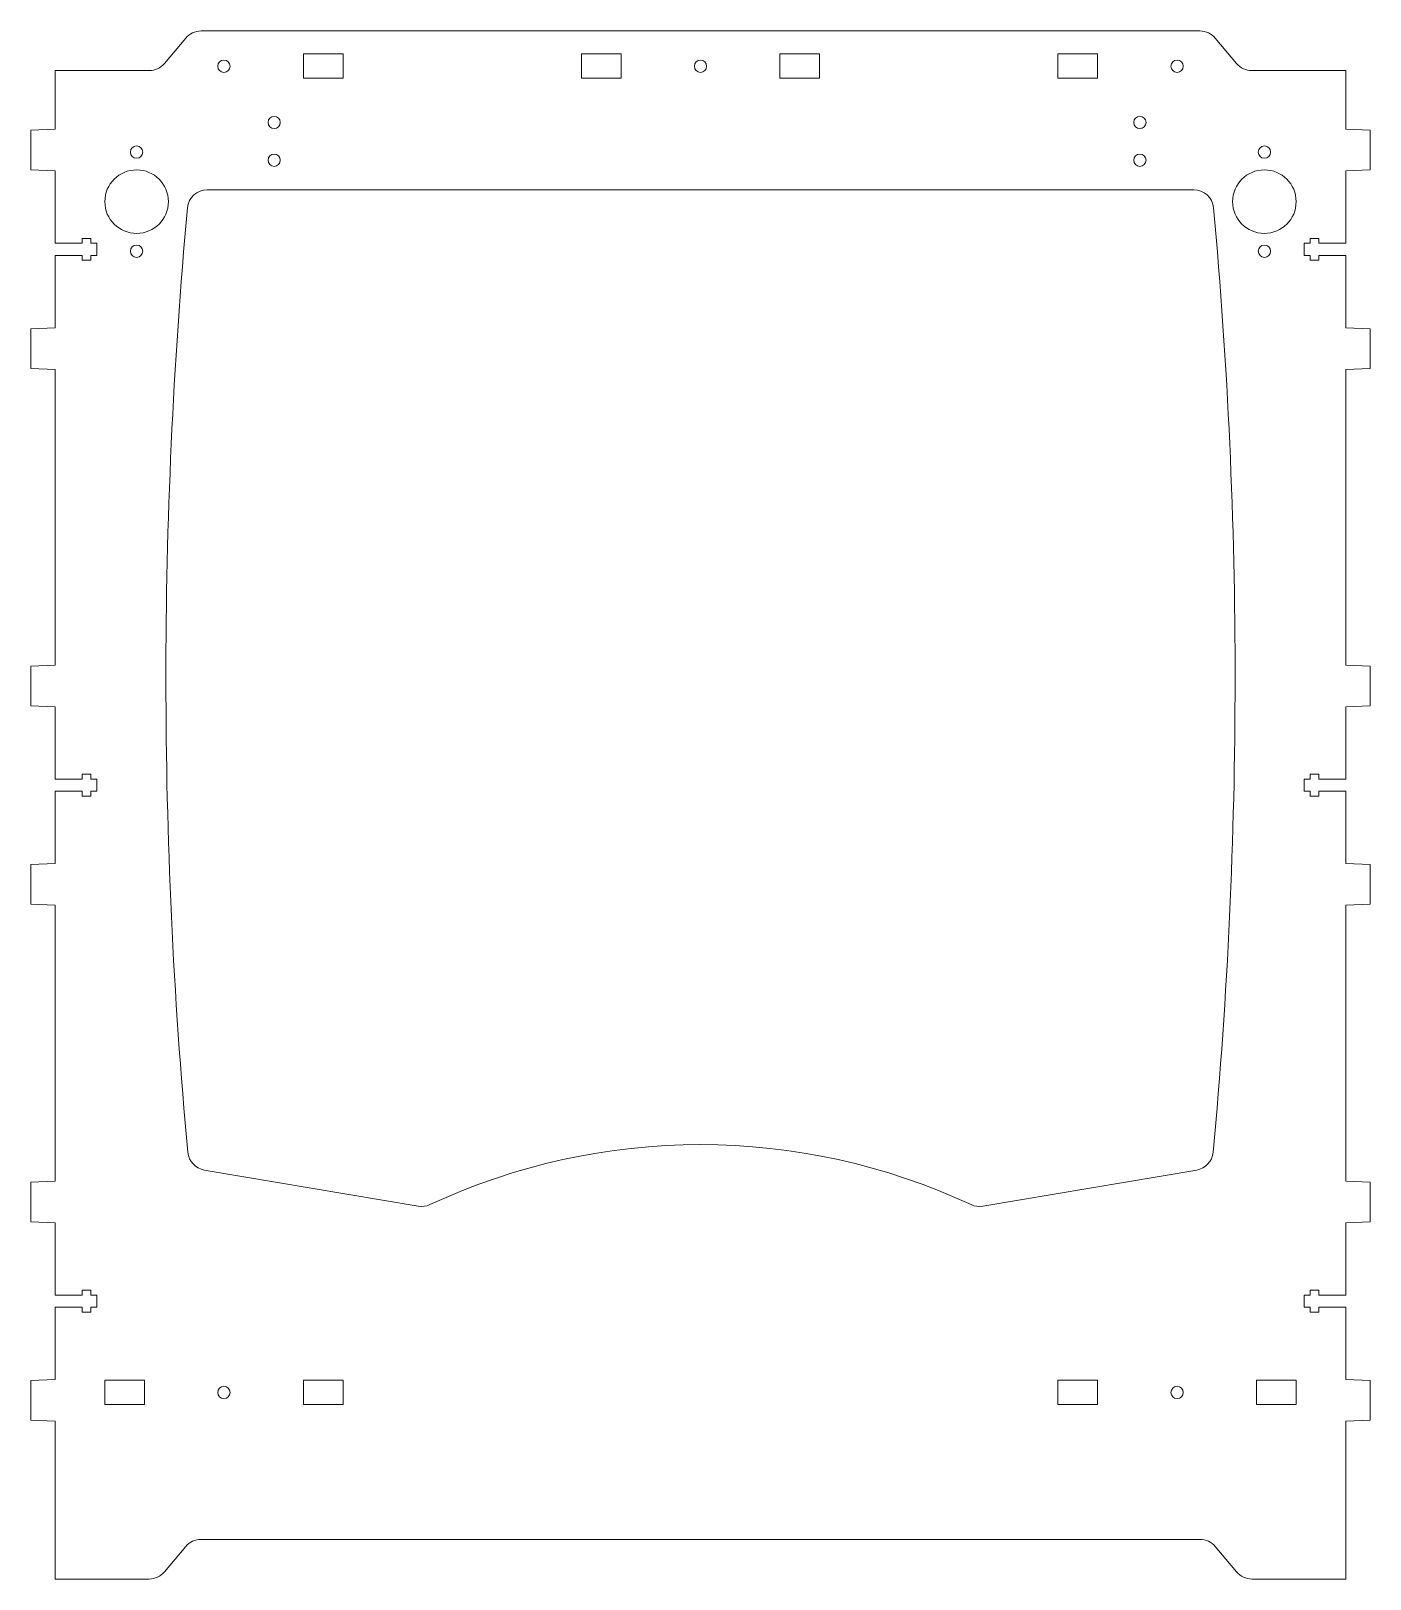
# Model space of a CAD drawing. Header units: millimetres. Extents: x -248 to 89, y -142 to 248.
import ezdxf

# ---------------------------------------------------------------- set-up
doc = ezdxf.new("R2010")
doc.units = ezdxf.units.MM
doc.header["$MEASUREMENT"] = 0
doc.layers.add('Layer 1', color=7, linetype='Continuous')

msp = doc.modelspace()

# ---------------------------------------------------------------- linework, layer by layer
at = {"layer": 'Layer 1', "lineweight": 15}
for points in [[(-208.7619, 245.935), (-208.7619, 245.935), (-214.1559, 239.5067), (-214.1559, 239.5067)], [(-204.9317, 247.7211), (-206.4097, 247.7211), (-207.8119, 247.0672), (-208.7619, 245.935)], [(46.6225, 247.7211), (46.6225, 247.7211), (-204.9317, 247.7211), (-204.9317, 247.7211)], [(50.4527, 245.935), (49.5027, 247.0672), (48.1005, 247.7211), (46.6225, 247.7211)], [(55.8467, 239.5067), (55.8467, 239.5067), (50.4527, 245.935), (50.4527, 245.935)], [(-169.1546, 241.9211), (-169.1546, 241.9211), (-179.1546, 241.9211), (-179.1546, 241.9211)], [(-179.1546, 241.9211), (-179.1546, 241.9211), (-179.1546, 235.8211), (-179.1546, 235.8211)], [(-169.1546, 241.9211), (-169.1546, 241.9211), (-169.1546, 235.8211), (-169.1546, 235.8211)], [(-109.1546, 241.9211), (-109.1546, 241.9211), (-109.1546, 235.8211), (-109.1546, 235.8211)], [(-109.1546, 241.9211), (-109.1546, 241.9211), (-99.1546, 241.9211), (-99.1546, 241.9211)], [(-99.1546, 241.9211), (-99.1546, 241.9211), (-99.1546, 235.8211), (-99.1546, 235.8211)], [(-49.1546, 241.9211), (-49.1546, 241.9211), (-59.1546, 241.9211), (-59.1546, 241.9211)], [(-59.1546, 241.9211), (-59.1546, 241.9211), (-59.1546, 235.8211), (-59.1546, 235.8211)], [(-49.1546, 241.9211), (-49.1546, 241.9211), (-49.1546, 235.8211), (-49.1546, 235.8211)], [(10.8454, 241.9211), (10.8454, 241.9211), (10.8454, 235.8211), (10.8454, 235.8211)], [(10.8454, 241.9211), (10.8454, 241.9211), (20.8454, 241.9211), (20.8454, 241.9211)], [(20.8454, 241.9211), (20.8454, 241.9211), (20.8454, 235.8211), (20.8454, 235.8211)], [(-217.9861, 237.7207), (-216.5082, 237.7207), (-215.1059, 238.3745), (-214.1559, 239.5067)], [(55.8467, 239.5067), (56.7967, 238.3745), (58.199, 237.7207), (59.6769, 237.7207)], [(-217.9861, 237.7207), (-217.9861, 237.7207), (-241.6546, 237.7207), (-241.6546, 237.7207)], [(-241.6546, 237.7207), (-241.6546, 237.7207), (-241.6546, 222.9711), (-241.6546, 222.9711)], [(-169.1546, 235.8211), (-169.1546, 235.8211), (-179.1546, 235.8211), (-179.1546, 235.8211)], [(-109.1546, 235.8211), (-109.1546, 235.8211), (-99.1546, 235.8211), (-99.1546, 235.8211)], [(-49.1546, 235.8211), (-49.1546, 235.8211), (-59.1546, 235.8211), (-59.1546, 235.8211)], [(10.8454, 235.8211), (10.8454, 235.8211), (20.8454, 235.8211), (20.8454, 235.8211)], [(83.3454, 237.7207), (83.3454, 237.7207), (59.6769, 237.7207), (59.6769, 237.7207)], [(83.3454, 222.9711), (83.3454, 222.9711), (83.3454, 237.7207), (83.3454, 237.7207)], [(-241.6546, 222.9711), (-241.6546, 222.9711), (-247.7546, 222.7211), (-247.7546, 222.7211)], [(-247.7546, 222.7211), (-247.7546, 222.7211), (-247.7546, 212.7211), (-247.7546, 212.7211)], [(83.3454, 222.9711), (83.3454, 222.9711), (89.4454, 222.7211), (89.4454, 222.7211)], [(89.4454, 222.7211), (89.4454, 222.7211), (89.4454, 212.7211), (89.4454, 212.7211)], [(-247.7546, 212.7211), (-247.7546, 212.7211), (-241.6546, 212.4711), (-241.6546, 212.4711)], [(-241.6546, 212.4711), (-241.6546, 212.4711), (-241.6546, 194.2711), (-241.6546, 194.2711)], [(89.4454, 212.7211), (89.4454, 212.7211), (83.3454, 212.4711), (83.3454, 212.4711)], [(83.3454, 194.2711), (83.3454, 194.2711), (83.3454, 212.4711), (83.3454, 212.4711)], [(-203.3515, 207.7211), (-205.9355, 207.7211), (-208.0938, 205.7522), (-208.3305, 203.1791)], [(45.0423, 207.7211), (45.0423, 207.7211), (-203.3515, 207.7211), (-203.3515, 207.7211)], [(50.0213, 203.1791), (49.7846, 205.7522), (47.6263, 207.7211), (45.0423, 207.7211)], [(-208.3305, 203.1791), (-215.6116, 124.0258), (-215.5896, 44.3702), (-208.2648, -34.779)], [(49.9556, -34.779), (57.2802, 44.368), (57.3024, 124.0212), (50.0219, 203.1723)], [(-234.8546, 194.2711), (-234.8546, 194.6711), (-234.8546, 195.0711), (-234.8546, 195.4711)], [(-234.8546, 195.4711), (-234.8546, 195.4711), (-232.6546, 195.4711), (-232.6546, 195.4711)], [(-232.6546, 195.4711), (-232.6546, 195.0711), (-232.6546, 194.6711), (-232.6546, 194.2711)], [(74.3454, 194.2711), (74.3454, 194.6711), (74.3454, 195.0711), (74.3454, 195.4711)], [(76.5454, 195.4711), (76.5454, 195.4711), (74.3454, 195.4711), (74.3454, 195.4711)], [(76.5454, 195.4711), (76.5454, 195.0711), (76.5454, 194.6711), (76.5454, 194.2711)], [(-234.8546, 194.2711), (-234.8546, 194.2711), (-241.6546, 194.2711), (-241.6546, 194.2711)], [(-234.8546, 191.1711), (-234.8546, 191.1711), (-241.6546, 191.1711), (-241.6546, 191.1711)], [(-241.6546, 191.1711), (-241.6546, 191.1711), (-241.6546, 172.9711), (-241.6546, 172.9711)], [(-234.8546, 189.9711), (-234.8546, 190.3711), (-234.8546, 190.7711), (-234.8546, 191.1711)], [(-232.6546, 194.2711), (-232.1546, 194.2711), (-231.6546, 194.2711), (-231.1546, 194.2711)], [(-231.1546, 191.1711), (-231.6546, 191.1711), (-232.1546, 191.1711), (-232.6546, 191.1711)], [(-232.6546, 191.1711), (-232.6546, 190.7711), (-232.6546, 190.3711), (-232.6546, 189.9711)], [(-231.1546, 191.1711), (-231.1546, 191.1711), (-231.1546, 194.2711), (-231.1546, 194.2711)], [(72.8454, 191.1711), (72.8454, 191.1711), (72.8454, 194.2711), (72.8454, 194.2711)], [(72.8454, 194.2711), (73.3454, 194.2711), (73.8454, 194.2711), (74.3454, 194.2711)], [(74.3454, 191.1711), (73.8454, 191.1711), (73.3454, 191.1711), (72.8454, 191.1711)], [(74.3454, 189.9711), (74.3454, 190.3711), (74.3454, 190.7711), (74.3454, 191.1711)], [(76.5454, 194.2711), (76.5454, 194.2711), (83.3454, 194.2711), (83.3454, 194.2711)], [(76.5454, 191.1711), (76.5454, 191.1711), (83.3454, 191.1711), (83.3454, 191.1711)], [(76.5454, 191.1711), (76.5454, 190.7711), (76.5454, 190.3711), (76.5454, 189.9711)], [(83.3454, 172.9711), (83.3454, 172.9711), (83.3454, 191.1711), (83.3454, 191.1711)], [(-234.8546, 189.9711), (-234.8546, 189.9711), (-232.6546, 189.9711), (-232.6546, 189.9711)], [(76.5454, 189.9711), (76.5454, 189.9711), (74.3454, 189.9711), (74.3454, 189.9711)], [(-247.7546, 172.7211), (-247.7546, 172.7211), (-241.6546, 172.9711), (-241.6546, 172.9711)], [(-247.7546, 162.7211), (-247.7546, 162.7211), (-247.7546, 172.7211), (-247.7546, 172.7211)], [(89.4454, 172.7211), (89.4454, 172.7211), (83.3454, 172.9711), (83.3454, 172.9711)], [(89.4454, 162.7211), (89.4454, 162.7211), (89.4454, 172.7211), (89.4454, 172.7211)], [(-241.6546, 162.4711), (-241.6546, 162.4711), (-247.7546, 162.7211), (-247.7546, 162.7211)], [(-241.6546, 162.4711), (-241.6546, 162.4711), (-241.6546, 87.9711), (-241.6546, 87.9711)], [(83.3454, 162.4711), (83.3454, 162.4711), (89.4454, 162.7211), (89.4454, 162.7211)], [(83.3454, 87.9711), (83.3454, 87.9711), (83.3454, 162.4711), (83.3454, 162.4711)], [(-241.6546, 87.9711), (-241.6546, 87.9711), (-247.7546, 87.7211), (-247.7546, 87.7211)], [(-247.7546, 87.7211), (-247.7546, 87.7211), (-247.7546, 77.7211), (-247.7546, 77.7211)], [(83.3454, 87.9711), (83.3454, 87.9711), (89.4454, 87.7211), (89.4454, 87.7211)], [(89.4454, 87.7211), (89.4454, 87.7211), (89.4454, 77.7211), (89.4454, 77.7211)], [(-247.7546, 77.7211), (-247.7546, 77.7211), (-241.6546, 77.4711), (-241.6546, 77.4711)], [(-241.6546, 77.4711), (-241.6546, 77.4711), (-241.6546, 59.2711), (-241.6546, 59.2711)], [(89.4454, 77.7211), (89.4454, 77.7211), (83.3454, 77.4711), (83.3454, 77.4711)], [(83.3454, 59.2711), (83.3454, 59.2711), (83.3454, 77.4711), (83.3454, 77.4711)], [(-234.8546, 59.2711), (-234.8546, 59.2711), (-241.6546, 59.2711), (-241.6546, 59.2711)], [(-234.8546, 59.2711), (-234.8546, 59.6711), (-234.8546, 60.0711), (-234.8546, 60.4711)], [(-234.8546, 60.4711), (-234.8546, 60.4711), (-232.6546, 60.4711), (-232.6546, 60.4711)], [(-232.6546, 60.4711), (-232.6546, 60.0711), (-232.6546, 59.6711), (-232.6546, 59.2711)], [(-232.6546, 59.2711), (-232.1546, 59.2711), (-231.6546, 59.2711), (-231.1546, 59.2711)], [(-231.1546, 56.1711), (-231.1546, 56.1711), (-231.1546, 59.2711), (-231.1546, 59.2711)], [(72.8454, 56.1711), (72.8454, 56.1711), (72.8454, 59.2711), (72.8454, 59.2711)], [(72.8454, 59.2711), (73.3454, 59.2711), (73.8454, 59.2711), (74.3454, 59.2711)], [(74.3454, 59.2711), (74.3454, 59.6711), (74.3454, 60.0711), (74.3454, 60.4711)], [(76.5454, 60.4711), (76.5454, 60.4711), (74.3454, 60.4711), (74.3454, 60.4711)], [(76.5454, 60.4711), (76.5454, 60.0711), (76.5454, 59.6711), (76.5454, 59.2711)], [(76.5454, 59.2711), (76.5454, 59.2711), (83.3454, 59.2711), (83.3454, 59.2711)], [(-234.8546, 56.1711), (-234.8546, 56.1711), (-241.6546, 56.1711), (-241.6546, 56.1711)], [(-241.6546, 56.1711), (-241.6546, 56.1711), (-241.6546, 37.9711), (-241.6546, 37.9711)], [(-234.8546, 54.9711), (-234.8546, 55.3711), (-234.8546, 55.7711), (-234.8546, 56.1711)], [(-234.8546, 54.9711), (-234.8546, 54.9711), (-232.6546, 54.9711), (-232.6546, 54.9711)], [(-231.1546, 56.1711), (-231.6546, 56.1711), (-232.1546, 56.1711), (-232.6546, 56.1711)], [(-232.6546, 56.1711), (-232.6546, 55.7711), (-232.6546, 55.3711), (-232.6546, 54.9711)], [(74.3454, 56.1711), (73.8454, 56.1711), (73.3454, 56.1711), (72.8454, 56.1711)], [(74.3454, 54.9711), (74.3454, 55.3711), (74.3454, 55.7711), (74.3454, 56.1711)], [(76.5454, 54.9711), (76.5454, 54.9711), (74.3454, 54.9711), (74.3454, 54.9711)], [(76.5454, 56.1711), (76.5454, 56.1711), (83.3454, 56.1711), (83.3454, 56.1711)], [(76.5454, 56.1711), (76.5454, 55.7711), (76.5454, 55.3711), (76.5454, 54.9711)], [(83.3454, 37.9711), (83.3454, 37.9711), (83.3454, 56.1711), (83.3454, 56.1711)], [(-247.7546, 37.7211), (-247.7546, 37.7211), (-241.6546, 37.9711), (-241.6546, 37.9711)], [(-247.7546, 27.7211), (-247.7546, 27.7211), (-247.7546, 37.7211), (-247.7546, 37.7211)], [(89.4454, 37.7211), (89.4454, 37.7211), (83.3454, 37.9711), (83.3454, 37.9711)], [(89.4454, 27.7211), (89.4454, 27.7211), (89.4454, 37.7211), (89.4454, 37.7211)], [(-241.6546, 27.4711), (-241.6546, 27.4711), (-247.7546, 27.7211), (-247.7546, 27.7211)], [(-241.6546, 27.4711), (-241.6546, 27.4711), (-241.6546, -42.0289), (-241.6546, -42.0289)], [(83.3454, 27.4711), (83.3454, 27.4711), (89.4454, 27.7211), (89.4454, 27.7211)], [(83.3454, -42.0289), (83.3454, -42.0289), (83.3454, 27.4711), (83.3454, 27.4711)], [(-11.0284, -47.9531), (-54.2075, -27.7878), (-104.1017, -27.7878), (-147.2808, -47.9531)], [(-208.2648, -34.779), (-208.0559, -37.0364), (-206.3543, -38.8707), (-204.119, -39.2484)], [(45.8098, -39.2484), (48.0451, -38.8707), (49.7467, -37.0364), (49.9556, -34.779)], [(-241.6546, -42.0289), (-241.6546, -42.0289), (-247.7546, -42.2789), (-247.7546, -42.2789)], [(-247.7546, -42.2789), (-247.7546, -42.2789), (-247.7546, -52.2789), (-247.7546, -52.2789)], [(-204.119, -39.2484), (-204.119, -39.2484), (-150.2295, -48.3529), (-150.2295, -48.3529)], [(-8.0797, -48.3529), (-8.0797, -48.3529), (45.8098, -39.2484), (45.8098, -39.2484)], [(83.3454, -42.0289), (83.3454, -42.0289), (89.4454, -42.2789), (89.4454, -42.2789)], [(89.4454, -42.2789), (89.4454, -42.2789), (89.4454, -52.2789), (89.4454, -52.2789)], [(-150.2295, -48.3529), (-149.2288, -48.522), (-148.2004, -48.3825), (-147.2808, -47.9531)], [(-11.0284, -47.9531), (-10.1088, -48.3825), (-9.0804, -48.522), (-8.0797, -48.3529)], [(-247.7546, -52.2789), (-247.7546, -52.2789), (-241.6546, -52.5289), (-241.6546, -52.5289)], [(-241.6546, -52.5289), (-241.6546, -52.5289), (-241.6546, -70.7289), (-241.6546, -70.7289)], [(89.4454, -52.2789), (89.4454, -52.2789), (83.3454, -52.5289), (83.3454, -52.5289)], [(83.3454, -70.7289), (83.3454, -70.7289), (83.3454, -52.5289), (83.3454, -52.5289)], [(-234.8546, -70.7289), (-234.8546, -70.3289), (-234.8546, -69.9289), (-234.8546, -69.5289)], [(-234.8546, -69.5289), (-234.8546, -69.5289), (-232.6546, -69.5289), (-232.6546, -69.5289)], [(-232.6546, -69.5289), (-232.6546, -69.9289), (-232.6546, -70.3289), (-232.6546, -70.7289)], [(74.3454, -70.7289), (74.3454, -70.3289), (74.3454, -69.9289), (74.3454, -69.5289)], [(76.5454, -69.5289), (76.5454, -69.5289), (74.3454, -69.5289), (74.3454, -69.5289)], [(76.5454, -69.5289), (76.5454, -69.9289), (76.5454, -70.3289), (76.5454, -70.7289)], [(-234.8546, -70.7289), (-234.8546, -70.7289), (-241.6546, -70.7289), (-241.6546, -70.7289)], [(-234.8546, -73.8289), (-234.8546, -73.8289), (-241.6546, -73.8289), (-241.6546, -73.8289)], [(-241.6546, -73.8289), (-241.6546, -73.8289), (-241.6546, -92.0289), (-241.6546, -92.0289)], [(-234.8546, -75.0289), (-234.8546, -74.6289), (-234.8546, -74.2289), (-234.8546, -73.8289)], [(-232.6546, -70.7289), (-232.1546, -70.7289), (-231.6546, -70.7289), (-231.1546, -70.7289)], [(-231.1546, -73.8289), (-231.6546, -73.8289), (-232.1546, -73.8289), (-232.6546, -73.8289)], [(-232.6546, -73.8289), (-232.6546, -74.2289), (-232.6546, -74.6289), (-232.6546, -75.0289)], [(-231.1546, -73.8289), (-231.1546, -73.8289), (-231.1546, -70.7289), (-231.1546, -70.7289)], [(72.8454, -73.8289), (72.8454, -73.8289), (72.8454, -70.7289), (72.8454, -70.7289)], [(72.8454, -70.7289), (73.3454, -70.7289), (73.8454, -70.7289), (74.3454, -70.7289)], [(74.3454, -73.8289), (73.8454, -73.8289), (73.3454, -73.8289), (72.8454, -73.8289)], [(74.3454, -75.0289), (74.3454, -74.6289), (74.3454, -74.2289), (74.3454, -73.8289)], [(76.5454, -70.7289), (76.5454, -70.7289), (83.3454, -70.7289), (83.3454, -70.7289)], [(76.5454, -73.8289), (76.5454, -73.8289), (83.3454, -73.8289), (83.3454, -73.8289)], [(76.5454, -73.8289), (76.5454, -74.2289), (76.5454, -74.6289), (76.5454, -75.0289)], [(83.3454, -92.0289), (83.3454, -92.0289), (83.3454, -73.8289), (83.3454, -73.8289)], [(-234.8546, -75.0289), (-234.8546, -75.0289), (-232.6546, -75.0289), (-232.6546, -75.0289)], [(76.5454, -75.0289), (76.5454, -75.0289), (74.3454, -75.0289), (74.3454, -75.0289)], [(-247.7546, -92.2789), (-247.7546, -92.2789), (-241.6546, -92.0289), (-241.6546, -92.0289)], [(-247.7546, -102.2789), (-247.7546, -102.2789), (-247.7546, -92.2789), (-247.7546, -92.2789)], [(-229.1546, -92.1789), (-229.1546, -92.1789), (-229.1546, -98.2789), (-229.1546, -98.2789)], [(-229.1546, -92.1789), (-229.1546, -92.1789), (-219.1546, -92.1789), (-219.1546, -92.1789)], [(-219.1546, -92.1789), (-219.1546, -92.1789), (-219.1546, -98.2789), (-219.1546, -98.2789)], [(-169.1546, -92.1789), (-169.1546, -92.1789), (-179.1546, -92.1789), (-179.1546, -92.1789)], [(-179.1546, -92.1789), (-179.1546, -92.1789), (-179.1546, -98.2789), (-179.1546, -98.2789)], [(-169.1546, -92.1789), (-169.1546, -92.1789), (-169.1546, -98.2789), (-169.1546, -98.2789)], [(10.8454, -92.1789), (10.8454, -92.1789), (10.8454, -98.2789), (10.8454, -98.2789)], [(10.8454, -92.1789), (10.8454, -92.1789), (20.8454, -92.1789), (20.8454, -92.1789)], [(20.8454, -92.1789), (20.8454, -92.1789), (20.8454, -98.2789), (20.8454, -98.2789)], [(70.8454, -92.1789), (70.8454, -92.1789), (60.8454, -92.1789), (60.8454, -92.1789)], [(60.8454, -92.1789), (60.8454, -92.1789), (60.8454, -98.2789), (60.8454, -98.2789)], [(70.8454, -92.1789), (70.8454, -92.1789), (70.8454, -98.2789), (70.8454, -98.2789)], [(89.4454, -92.2789), (89.4454, -92.2789), (83.3454, -92.0289), (83.3454, -92.0289)], [(89.4454, -102.2789), (89.4454, -102.2789), (89.4454, -92.2789), (89.4454, -92.2789)], [(-229.1546, -98.2789), (-229.1546, -98.2789), (-219.1546, -98.2789), (-219.1546, -98.2789)], [(-169.1546, -98.2789), (-169.1546, -98.2789), (-179.1546, -98.2789), (-179.1546, -98.2789)], [(10.8454, -98.2789), (10.8454, -98.2789), (20.8454, -98.2789), (20.8454, -98.2789)], [(70.8454, -98.2789), (70.8454, -98.2789), (60.8454, -98.2789), (60.8454, -98.2789)], [(-241.6546, -102.5289), (-241.6546, -102.5289), (-247.7546, -102.2789), (-247.7546, -102.2789)], [(-241.6546, -102.5289), (-241.6546, -102.5289), (-241.6546, -142.2789), (-241.6546, -142.2789)], [(83.3454, -102.5289), (83.3454, -102.5289), (89.4454, -102.2789), (89.4454, -102.2789)], [(83.3454, -142.2789), (83.3454, -142.2789), (83.3454, -102.5289), (83.3454, -102.5289)], [(-204.9317, -132.2785), (-206.4097, -132.2785), (-207.8119, -132.9323), (-208.7619, -134.0645)], [(-204.9317, -132.2785), (-204.9317, -132.2785), (46.6225, -132.2785), (46.6225, -132.2785)], [(50.4527, -134.0645), (49.5027, -132.9323), (48.1005, -132.2785), (46.6225, -132.2785)], [(-214.1559, -140.4928), (-214.1559, -140.4928), (-208.7619, -134.0645), (-208.7619, -134.0645)], [(50.4527, -134.0645), (50.4527, -134.0645), (55.8467, -140.4928), (55.8467, -140.4928)], [(-241.6546, -142.2789), (-241.6546, -142.2789), (-217.9861, -142.2789), (-217.9861, -142.2789)], [(-217.9861, -142.2789), (-216.5082, -142.2789), (-215.1059, -141.625), (-214.1559, -140.4928)], [(55.8467, -140.4928), (56.7967, -141.625), (58.199, -142.2789), (59.6769, -142.2789)], [(59.6769, -142.2789), (59.6769, -142.2789), (83.3454, -142.2789), (83.3454, -142.2789)]]:
    msp.add_open_spline(points, degree=3, dxfattribs=at)
for points in [[(-197.6046, 238.8211), (-197.6046, 239.6771), (-198.2986, 240.3711), (-199.1546, 240.3711), (-199.1546, 240.3711), (-200.0106, 240.3711), (-200.7046, 239.6771), (-200.7046, 238.8211), (-200.7046, 238.8211), (-200.7046, 237.9651), (-200.0106, 237.2711), (-199.1546, 237.2711), (-199.1546, 237.2711), (-198.2986, 237.2711), (-197.6046, 237.9651), (-197.6046, 238.8211)], [(-77.6046, 238.8211), (-77.6046, 239.6771), (-78.2986, 240.3711), (-79.1546, 240.3711), (-79.1546, 240.3711), (-80.0106, 240.3711), (-80.7046, 239.6771), (-80.7046, 238.8211), (-80.7046, 238.8211), (-80.7046, 237.9651), (-80.0106, 237.2711), (-79.1546, 237.2711), (-79.1546, 237.2711), (-78.2986, 237.2711), (-77.6046, 237.9651), (-77.6046, 238.8211)], [(42.3954, 238.8211), (42.3954, 239.6771), (41.7014, 240.3711), (40.8454, 240.3711), (40.8454, 240.3711), (39.9894, 240.3711), (39.2954, 239.6771), (39.2954, 238.8211), (39.2954, 238.8211), (39.2954, 237.9651), (39.9894, 237.2711), (40.8454, 237.2711), (40.8454, 237.2711), (41.7014, 237.2711), (42.3954, 237.9651), (42.3954, 238.8211)], [(-184.9636, 224.6902), (-184.9636, 225.5462), (-185.6575, 226.2402), (-186.5136, 226.2402), (-186.5136, 226.2402), (-187.3696, 226.2402), (-188.0636, 225.5463), (-188.0636, 224.6902), (-188.0636, 224.6902), (-188.0636, 223.8342), (-187.3696, 223.1402), (-186.5136, 223.1402), (-186.5136, 223.1402), (-185.6576, 223.1402), (-184.9636, 223.8342), (-184.9636, 224.6902)], [(33.0478, 224.6902), (33.0478, 225.5462), (32.3538, 226.2402), (31.4978, 226.2402), (31.4978, 226.2402), (30.6418, 226.2402), (29.9478, 225.5463), (29.9478, 224.6902), (29.9478, 224.6902), (29.9478, 223.8342), (30.6418, 223.1402), (31.4978, 223.1402), (31.4978, 223.1402), (32.3538, 223.1402), (33.0478, 223.8342), (33.0478, 224.6902)], [(-219.6046, 217.2211), (-219.6046, 218.0771), (-220.2986, 218.7711), (-221.1546, 218.7711), (-221.1546, 218.7711), (-222.0106, 218.7711), (-222.7046, 218.0771), (-222.7046, 217.2211), (-222.7046, 217.2211), (-222.7046, 216.3651), (-222.0106, 215.6711), (-221.1546, 215.6711), (-221.1546, 215.6711), (-220.2986, 215.6711), (-219.6046, 216.3651), (-219.6046, 217.2211)], [(64.3954, 217.2211), (64.3954, 218.0771), (63.7014, 218.7711), (62.8454, 218.7711), (62.8454, 218.7711), (61.9894, 218.7711), (61.2954, 218.0771), (61.2954, 217.2211), (61.2954, 217.2211), (61.2954, 216.3651), (61.9894, 215.6711), (62.8454, 215.6711), (62.8454, 215.6711), (63.7014, 215.6711), (64.3954, 216.3651), (64.3954, 217.2211)], [(-184.9636, 215.1652), (-184.9636, 216.0212), (-185.6575, 216.7152), (-186.5136, 216.7152), (-186.5136, 216.7152), (-187.3696, 216.7152), (-188.0636, 216.0213), (-188.0636, 215.1652), (-188.0636, 215.1652), (-188.0636, 214.3092), (-187.3696, 213.6152), (-186.5136, 213.6152), (-186.5136, 213.6152), (-185.6576, 213.6152), (-184.9636, 214.3092), (-184.9636, 215.1652)], [(33.0478, 215.1652), (33.0478, 216.0212), (32.3538, 216.7152), (31.4978, 216.7152), (31.4978, 216.7152), (30.6418, 216.7152), (29.9478, 216.0213), (29.9478, 215.1652), (29.9478, 215.1652), (29.9478, 214.3092), (30.6418, 213.6152), (31.4978, 213.6152), (31.4978, 213.6152), (32.3538, 213.6152), (33.0478, 214.3092), (33.0478, 215.1652)], [(-213.1546, 204.7211), (-213.1546, 209.1394), (-216.7363, 212.7211), (-221.1546, 212.7211), (-221.1546, 212.7211), (-225.5729, 212.7211), (-229.1546, 209.1394), (-229.1546, 204.7211), (-229.1546, 204.7211), (-229.1546, 200.3028), (-225.5729, 196.7211), (-221.1546, 196.7211), (-221.1546, 196.7211), (-216.7364, 196.7211), (-213.1546, 200.3028), (-213.1546, 204.7211)], [(70.8454, 204.7211), (70.8454, 209.1394), (67.2637, 212.7211), (62.8454, 212.7211), (62.8454, 212.7211), (58.4271, 212.7211), (54.8454, 209.1394), (54.8454, 204.7211), (54.8454, 204.7211), (54.8454, 200.3028), (58.4271, 196.7211), (62.8454, 196.7211), (62.8454, 196.7211), (67.2636, 196.7211), (70.8454, 200.3028), (70.8454, 204.7211)], [(-219.6046, 192.2211), (-219.6046, 193.0771), (-220.2986, 193.7711), (-221.1546, 193.7711), (-221.1546, 193.7711), (-222.0106, 193.7711), (-222.7046, 193.0771), (-222.7046, 192.2211), (-222.7046, 192.2211), (-222.7046, 191.3651), (-222.0106, 190.6711), (-221.1546, 190.6711), (-221.1546, 190.6711), (-220.2986, 190.6711), (-219.6046, 191.3651), (-219.6046, 192.2211)], [(64.3954, 192.2211), (64.3954, 193.0771), (63.7014, 193.7711), (62.8454, 193.7711), (62.8454, 193.7711), (61.9894, 193.7711), (61.2954, 193.0771), (61.2954, 192.2211), (61.2954, 192.2211), (61.2954, 191.3651), (61.9894, 190.6711), (62.8454, 190.6711), (62.8454, 190.6711), (63.7014, 190.6711), (64.3954, 191.3651), (64.3954, 192.2211)], [(-197.6046, -95.2789), (-197.6046, -94.4229), (-198.2986, -93.7289), (-199.1546, -93.7289), (-199.1546, -93.7289), (-200.0106, -93.7289), (-200.7046, -94.4229), (-200.7046, -95.2789), (-200.7046, -95.2789), (-200.7046, -96.1349), (-200.0106, -96.8289), (-199.1546, -96.8289), (-199.1546, -96.8289), (-198.2986, -96.8289), (-197.6046, -96.1349), (-197.6046, -95.2789)], [(42.3954, -95.2789), (42.3954, -94.4229), (41.7014, -93.7289), (40.8454, -93.7289), (40.8454, -93.7289), (39.9894, -93.7289), (39.2954, -94.4229), (39.2954, -95.2789), (39.2954, -95.2789), (39.2954, -96.1349), (39.9894, -96.8289), (40.8454, -96.8289), (40.8454, -96.8289), (41.7014, -96.8289), (42.3954, -96.1349), (42.3954, -95.2789)]]:
    msp.add_open_spline(points, degree=3, knots=[0, 0, 0, 0, 0.2, 0.2, 0.2, 0.2, 0.4, 0.4, 0.4, 0.4, 0.6, 0.6, 0.6, 0.6, 1, 1, 1, 1], dxfattribs=at)

doc.saveas('drawing.dxf')
